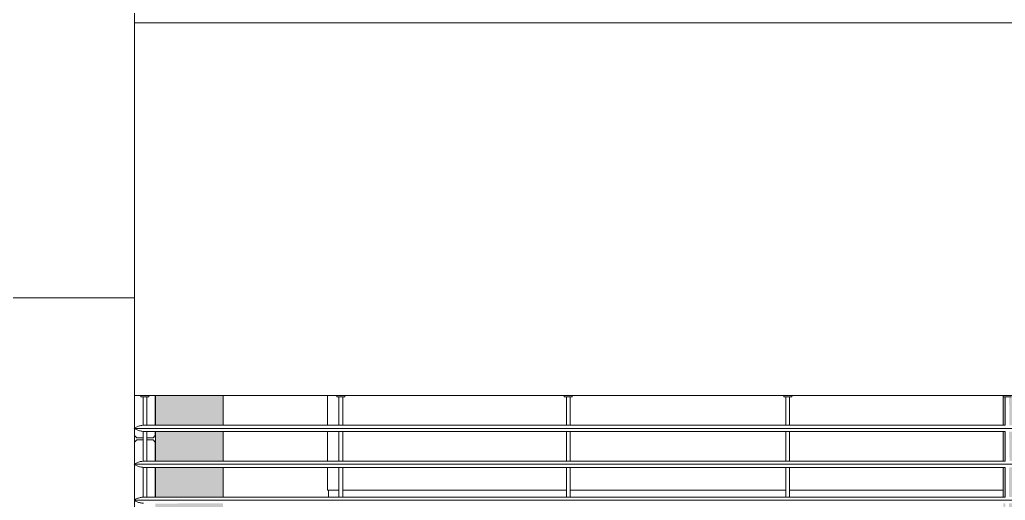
# Model space of a CAD drawing. Header units: metres. Extents: x -199 to 506, y -5 to 23.
# Drawn here: x -195.85 to -189.19, y 2.63 to 5.88 of the extents above; entities that cross this region are included whole.
import ezdxf

# ---------------------------------------------------------------- set-up
doc = ezdxf.new("R2010")
doc.units = ezdxf.units.M
doc.linetypes.add('01_Grid', pattern=[1.74, 1.2, -0.27, 0, -0.27])
for name, color, linetype, lineweight in [('03EJES-1', 1, '01_Grid', 5), ('06MUR', 8, 'Continuous', 9), ('06MUREXT', 92, 'Continuous', 9), ('26VENT', 144, 'Continuous', 5), ('54ESTRUCTURA', 1, 'Continuous', 9), ('54ESTRUCTURA-1', 152, 'Continuous', 9), ('70LINEA', 1, 'Continuous', 13)]:
    doc.layers.add(name, color=color, linetype=linetype, lineweight=lineweight)

# ---------------------------------------------------------------- blocks, each defined once
blk = doc.blocks.new('Solar Shade-Aluminium-01 - Solar Shade-Aluminium-01-7044055-600rNorthElevEjeA Paint')
at = {"layer": '06MUR'}
for p, q in [((-195.0281, 3.332), (-195.0281, 3.34)), ((-194.9742, 3.332), (-195.0281, 3.332)), ((-195.0139, 3.332), (-195.0139, 3.1394)), ((-195.0139, 3.332), (-195.0139, 3.1394)), ((-194.9885, 3.14), (-194.9885, 3.332)), ((-194.9742, 3.34), (-194.9742, 3.332)), ((-193.7052, 3.332), (-193.7052, 3.34)), ((-193.6512, 3.332), (-193.7052, 3.332)), ((-193.6909, 3.332), (-193.6909, 3.14)), ((-193.6655, 3.14), (-193.6655, 3.332)), ((-193.6512, 3.34), (-193.6512, 3.332)), ((-192.1694, 3.332), (-192.1694, 3.34)), ((-192.1154, 3.332), (-192.1694, 3.332)), ((-192.1551, 3.332), (-192.1551, 3.14)), ((-192.1297, 3.14), (-192.1297, 3.332)), ((-192.1154, 3.34), (-192.1154, 3.332)), ((-190.6872, 3.332), (-190.6872, 3.34)), ((-190.6332, 3.332), (-190.6872, 3.332)), ((-190.6729, 3.332), (-190.6729, 3.14)), ((-190.6475, 3.14), (-190.6475, 3.332)), ((-190.6332, 3.34), (-190.6332, 3.332)), ((-189.2049, 3.332), (-189.2049, 3.34)), ((-189.151, 3.332), (-189.2049, 3.332)), ((-189.1906, 3.332), (-189.1906, 3.14)), ((-193.6909, 3.14), (-194.9885, 3.14)), ((-192.1551, 3.14), (-193.6655, 3.14)), ((-190.6729, 3.14), (-192.1297, 3.14)), ((-189.1906, 3.14), (-190.6475, 3.14)), ((-195.0751, 3.1187), (-183.219, 3.1187)), ((-195.0139, 3.0979), (-195.0139, 2.8968)), ((-194.9885, 3.0974), (-193.6909, 3.0974)), ((-194.9885, 2.8974), (-194.9885, 3.0974)), ((-193.6909, 3.0974), (-193.6909, 2.8974)), ((-193.6655, 3.0974), (-192.1551, 3.0974)), ((-193.6655, 2.8974), (-193.6655, 3.0974)), ((-192.1551, 3.0974), (-192.1551, 2.8974)), ((-192.1297, 3.0974), (-190.6729, 3.0974)), ((-192.1297, 2.8974), (-192.1297, 3.0974)), ((-190.6729, 3.0974), (-190.6729, 2.8974)), ((-190.6475, 3.0974), (-189.1906, 3.0974)), ((-190.6475, 2.8974), (-190.6475, 3.0974)), ((-189.1906, 3.0974), (-189.1906, 2.8974)), ((-195.0751, 2.876), (-183.219, 2.876)), ((-193.6909, 2.8974), (-194.9885, 2.8974)), ((-192.1551, 2.8974), (-193.6655, 2.8974)), ((-190.6729, 2.8974), (-192.1297, 2.8974)), ((-189.1906, 2.8974), (-190.6475, 2.8974)), ((-195.0139, 2.8553), (-195.0139, 2.6542)), ((-194.9885, 2.8547), (-193.6909, 2.8547)), ((-194.9885, 2.6547), (-194.9885, 2.8547)), ((-193.6909, 2.8547), (-193.6909, 2.6547)), ((-193.6655, 2.8547), (-192.1551, 2.8547)), ((-193.6655, 2.6547), (-193.6655, 2.8547)), ((-192.1551, 2.8547), (-192.1551, 2.6547)), ((-192.1297, 2.8547), (-190.6729, 2.8547)), ((-192.1297, 2.6547), (-192.1297, 2.8547)), ((-190.6729, 2.8547), (-190.6729, 2.6547)), ((-190.6475, 2.8547), (-189.1906, 2.8547)), ((-190.6475, 2.6547), (-190.6475, 2.8547)), ((-189.1906, 2.8547), (-189.1906, 2.6547)), ((-195.0751, 2.6334), (-183.219, 2.6334)), ((-193.6909, 2.6547), (-194.9885, 2.6547)), ((-192.1551, 2.6547), (-193.6655, 2.6547)), ((-190.6729, 2.6547), (-192.1297, 2.6547)), ((-189.1906, 2.6547), (-190.6475, 2.6547))]:
    blk.add_line(p, q, dxfattribs=at)
for points in [[(-195.0101, 3.1397), (-195.0178, 3.1392), (-195.0329, 3.137), (-195.055, 3.1299), (-195.0686, 3.1228), (-195.0751, 3.1187)], [(-195.0139, 3.1394), (-195.0138, 3.1394), (-195.0137, 3.1394), (-195.0135, 3.1395)], [(-195.0021, 3.1394), (-195.0031, 3.1394), (-195.0051, 3.1395), (-195.0079, 3.1396), (-195.0094, 3.1397), (-195.0101, 3.1397)], [(-195.0751, 3.1187), (-195.0686, 3.1146), (-195.055, 3.1075), (-195.0329, 3.1004), (-195.0178, 3.0982), (-195.0101, 3.0977)], [(-195.0101, 3.0977), (-195.0094, 3.0977), (-195.0079, 3.0978), (-195.0051, 3.0979), (-195.0031, 3.0979), (-195.0021, 3.0979)], [(-195.0101, 2.8971), (-195.0178, 2.8966), (-195.0329, 2.8943), (-195.055, 2.8872), (-195.0686, 2.8801), (-195.0751, 2.876)], [(-195.0751, 2.876), (-195.0686, 2.872), (-195.055, 2.8649), (-195.0329, 2.8578), (-195.0178, 2.8555), (-195.0101, 2.855)], [(-195.0021, 2.8968), (-195.0031, 2.8968), (-195.0051, 2.8968), (-195.0079, 2.8969), (-195.0094, 2.897), (-195.0101, 2.8971)], [(-195.0101, 2.855), (-195.0094, 2.8551), (-195.0079, 2.8552), (-195.0051, 2.8553), (-195.0031, 2.8553), (-195.0021, 2.8553)], [(-195.0101, 2.6544), (-195.0178, 2.6539), (-195.0329, 2.6517), (-195.055, 2.6446), (-195.0686, 2.6375), (-195.0751, 2.6334)], [(-195.0751, 2.6334), (-195.0686, 2.6293), (-195.055, 2.6222), (-195.0329, 2.6151), (-195.0178, 2.6129), (-195.0101, 2.6124)], [(-195.0021, 2.6542), (-195.0031, 2.6542), (-195.0051, 2.6542), (-195.0079, 2.6543), (-195.0094, 2.6544), (-195.0101, 2.6544)]]:
    blk.add_open_spline(points, degree=3, dxfattribs=at)
for points, knots in [([(-195.0101, 3.1397), (-195.0113, 3.1396), (-195.0127, 3.1395), (-195.0134, 3.1395), (-195.0136, 3.1394)], [0, 0, 0, 0, 0.5, 0.75, 0.75, 0.75, 0.75]), ([(-194.9885, 3.14), (-194.9885, 3.14), (-194.9887, 3.14), (-194.9897, 3.1399), (-194.9914, 3.1398), (-194.9943, 3.1396), (-194.9972, 3.1395), (-194.9992, 3.1394)], [0, 0, 0, 0, 0.1, 0.2, 0.3, 0.4, 0.6, 0.6, 0.6, 0.6]), ([(-193.6655, 3.14), (-193.6655, 3.14), (-193.6659, 3.14), (-193.6671, 3.1399), (-193.6684, 3.1398), (-193.67, 3.1397), (-193.6718, 3.1396), (-193.6738, 3.1395), (-193.6761, 3.1394), (-193.6783, 3.1394), (-193.6801, 3.1394), (-193.6819, 3.1395), (-193.6841, 3.1395), (-193.6864, 3.1397), (-193.6883, 3.1398), (-193.6903, 3.1399), (-193.6909, 3.14), (-193.6909, 3.14)], [0, 0, 0, 0, 0.111111, 0.166667, 0.222222, 0.277778, 0.333333, 0.388889, 0.444444, 0.513889, 0.548611, 0.583333, 0.652778, 0.722222, 0.791667, 0.861111, 1, 1, 1, 1]), ([(-192.1297, 3.14), (-192.1297, 3.14), (-192.1301, 3.14), (-192.1314, 3.1399), (-192.1326, 3.1398), (-192.1342, 3.1397), (-192.136, 3.1396), (-192.1381, 3.1395), (-192.1404, 3.1394), (-192.1425, 3.1394), (-192.1444, 3.1394), (-192.1462, 3.1395), (-192.1484, 3.1395), (-192.1506, 3.1397), (-192.1526, 3.1398), (-192.1545, 3.1399), (-192.1551, 3.14), (-192.1551, 3.14)], [0, 0, 0, 0, 0.111111, 0.166667, 0.222222, 0.277778, 0.333333, 0.388889, 0.444444, 0.513889, 0.548611, 0.583333, 0.652778, 0.722222, 0.791667, 0.861111, 1, 1, 1, 1]), ([(-190.6475, 3.14), (-190.6475, 3.14), (-190.6479, 3.14), (-190.6491, 3.1399), (-190.6504, 3.1398), (-190.652, 3.1397), (-190.6538, 3.1396), (-190.6558, 3.1395), (-190.6581, 3.1394), (-190.6603, 3.1394), (-190.6621, 3.1394), (-190.6639, 3.1395), (-190.6661, 3.1395), (-190.6684, 3.1397), (-190.6703, 3.1398), (-190.6723, 3.1399), (-190.6729, 3.14), (-190.6729, 3.14)], [0, 0, 0, 0, 0.111111, 0.166667, 0.222222, 0.277778, 0.333333, 0.388889, 0.444444, 0.513889, 0.548611, 0.583333, 0.652778, 0.722222, 0.791667, 0.861111, 1, 1, 1, 1]), ([(-195.0136, 3.0979), (-195.0134, 3.0979), (-195.0127, 3.0978), (-195.0113, 3.0977), (-195.0101, 3.0977)], [0.25, 0.25, 0.25, 0.25, 0.5, 1, 1, 1, 1]), ([(-194.9992, 3.0979), (-194.9972, 3.0979), (-194.9934, 3.0978), (-194.9901, 3.0975), (-194.9887, 3.0974), (-194.9885, 3.0974), (-194.9885, 3.0974)], [0.4, 0.4, 0.4, 0.4, 0.6, 0.8, 0.9, 1, 1, 1, 1]), ([(-193.6909, 3.0974), (-193.6909, 3.0974), (-193.6907, 3.0974), (-193.6902, 3.0974), (-193.6892, 3.0975), (-193.6879, 3.0976), (-193.6864, 3.0977), (-193.6846, 3.0978), (-193.6825, 3.0979), (-193.6802, 3.0979), (-193.6781, 3.098), (-193.6762, 3.0979), (-193.6744, 3.0979), (-193.6722, 3.0978), (-193.6699, 3.0977), (-193.668, 3.0976), (-193.6661, 3.0974), (-193.6655, 3.0974), (-193.6655, 3.0974)], [0, 0, 0, 0, 0.055556, 0.111111, 0.166667, 0.222222, 0.277778, 0.333333, 0.388889, 0.444444, 0.513889, 0.548611, 0.583333, 0.652778, 0.722222, 0.791667, 0.861111, 1, 1, 1, 1]), ([(-192.1551, 3.0974), (-192.1551, 3.0974), (-192.155, 3.0974), (-192.1544, 3.0974), (-192.1535, 3.0975), (-192.1522, 3.0976), (-192.1506, 3.0977), (-192.1488, 3.0978), (-192.1468, 3.0979), (-192.1445, 3.0979), (-192.1423, 3.098), (-192.1405, 3.0979), (-192.1387, 3.0979), (-192.1365, 3.0978), (-192.1342, 3.0977), (-192.1323, 3.0976), (-192.1303, 3.0974), (-192.1297, 3.0974), (-192.1297, 3.0974)], [0, 0, 0, 0, 0.055556, 0.111111, 0.166667, 0.222222, 0.277778, 0.333333, 0.388889, 0.444444, 0.513889, 0.548611, 0.583333, 0.652778, 0.722222, 0.791667, 0.861111, 1, 1, 1, 1]), ([(-190.6729, 3.0974), (-190.6729, 3.0974), (-190.6727, 3.0974), (-190.6722, 3.0974), (-190.6712, 3.0975), (-190.67, 3.0976), (-190.6684, 3.0977), (-190.6666, 3.0978), (-190.6645, 3.0979), (-190.6622, 3.0979), (-190.6601, 3.098), (-190.6582, 3.0979), (-190.6565, 3.0979), (-190.6543, 3.0978), (-190.652, 3.0977), (-190.65, 3.0976), (-190.6481, 3.0974), (-190.6475, 3.0974), (-190.6475, 3.0974)], [0, 0, 0, 0, 0.055556, 0.111111, 0.166667, 0.222222, 0.277778, 0.333333, 0.388889, 0.444444, 0.513889, 0.548611, 0.583333, 0.652778, 0.722222, 0.791667, 0.861111, 1, 1, 1, 1]), ([(-195.0101, 2.8971), (-195.0113, 2.897), (-195.0127, 2.8969), (-195.0134, 2.8968), (-195.0136, 2.8968)], [0, 0, 0, 0, 0.5, 0.75, 0.75, 0.75, 0.75]), ([(-194.9885, 2.8974), (-194.9885, 2.8974), (-194.9887, 2.8973), (-194.9897, 2.8973), (-194.9914, 2.8971), (-194.9943, 2.8969), (-194.9972, 2.8968), (-194.9992, 2.8968)], [0, 0, 0, 0, 0.1, 0.2, 0.3, 0.4, 0.6, 0.6, 0.6, 0.6]), ([(-193.6655, 2.8974), (-193.6655, 2.8974), (-193.6659, 2.8973), (-193.6671, 2.8972), (-193.6684, 2.8971), (-193.67, 2.897), (-193.6718, 2.8969), (-193.6738, 2.8968), (-193.6761, 2.8968), (-193.6783, 2.8968), (-193.6801, 2.8968), (-193.6819, 2.8968), (-193.6841, 2.8969), (-193.6864, 2.897), (-193.6883, 2.8972), (-193.6903, 2.8973), (-193.6909, 2.8974), (-193.6909, 2.8974)], [0, 0, 0, 0, 0.111111, 0.166667, 0.222222, 0.277778, 0.333333, 0.388889, 0.444444, 0.513889, 0.548611, 0.583333, 0.652778, 0.722222, 0.791667, 0.861111, 1, 1, 1, 1]), ([(-192.1297, 2.8974), (-192.1297, 2.8974), (-192.1301, 2.8973), (-192.1314, 2.8972), (-192.1326, 2.8971), (-192.1342, 2.897), (-192.136, 2.8969), (-192.1381, 2.8968), (-192.1404, 2.8968), (-192.1425, 2.8968), (-192.1444, 2.8968), (-192.1462, 2.8968), (-192.1484, 2.8969), (-192.1506, 2.897), (-192.1526, 2.8972), (-192.1545, 2.8973), (-192.1551, 2.8974), (-192.1551, 2.8974)], [0, 0, 0, 0, 0.111111, 0.166667, 0.222222, 0.277778, 0.333333, 0.388889, 0.444444, 0.513889, 0.548611, 0.583333, 0.652778, 0.722222, 0.791667, 0.861111, 1, 1, 1, 1]), ([(-190.6475, 2.8974), (-190.6475, 2.8974), (-190.6479, 2.8973), (-190.6491, 2.8972), (-190.6504, 2.8971), (-190.652, 2.897), (-190.6538, 2.8969), (-190.6558, 2.8968), (-190.6581, 2.8968), (-190.6603, 2.8968), (-190.6621, 2.8968), (-190.6639, 2.8968), (-190.6661, 2.8969), (-190.6684, 2.897), (-190.6703, 2.8972), (-190.6723, 2.8973), (-190.6729, 2.8974), (-190.6729, 2.8974)], [0, 0, 0, 0, 0.111111, 0.166667, 0.222222, 0.277778, 0.333333, 0.388889, 0.444444, 0.513889, 0.548611, 0.583333, 0.652778, 0.722222, 0.791667, 0.861111, 1, 1, 1, 1]), ([(-195.0136, 2.8553), (-195.0134, 2.8553), (-195.0127, 2.8552), (-195.0113, 2.8551), (-195.0101, 2.855)], [0.25, 0.25, 0.25, 0.25, 0.5, 1, 1, 1, 1]), ([(-194.9992, 2.8553), (-194.9972, 2.8553), (-194.9934, 2.8551), (-194.9901, 2.8549), (-194.9887, 2.8548), (-194.9885, 2.8547), (-194.9885, 2.8547)], [0.4, 0.4, 0.4, 0.4, 0.6, 0.8, 0.9, 1, 1, 1, 1]), ([(-193.6909, 2.8547), (-193.6909, 2.8547), (-193.6907, 2.8547), (-193.6902, 2.8548), (-193.6892, 2.8549), (-193.6879, 2.855), (-193.6864, 2.8551), (-193.6846, 2.8552), (-193.6825, 2.8552), (-193.6802, 2.8553), (-193.6781, 2.8553), (-193.6762, 2.8553), (-193.6744, 2.8553), (-193.6722, 2.8552), (-193.6699, 2.8551), (-193.668, 2.8549), (-193.6661, 2.8548), (-193.6655, 2.8547), (-193.6655, 2.8547)], [0, 0, 0, 0, 0.055556, 0.111111, 0.166667, 0.222222, 0.277778, 0.333333, 0.388889, 0.444444, 0.513889, 0.548611, 0.583333, 0.652778, 0.722222, 0.791667, 0.861111, 1, 1, 1, 1]), ([(-192.1551, 2.8547), (-192.1551, 2.8547), (-192.155, 2.8547), (-192.1544, 2.8548), (-192.1535, 2.8549), (-192.1522, 2.855), (-192.1506, 2.8551), (-192.1488, 2.8552), (-192.1468, 2.8552), (-192.1445, 2.8553), (-192.1423, 2.8553), (-192.1405, 2.8553), (-192.1387, 2.8553), (-192.1365, 2.8552), (-192.1342, 2.8551), (-192.1323, 2.8549), (-192.1303, 2.8548), (-192.1297, 2.8547), (-192.1297, 2.8547)], [0, 0, 0, 0, 0.055556, 0.111111, 0.166667, 0.222222, 0.277778, 0.333333, 0.388889, 0.444444, 0.513889, 0.548611, 0.583333, 0.652778, 0.722222, 0.791667, 0.861111, 1, 1, 1, 1]), ([(-190.6729, 2.8547), (-190.6729, 2.8547), (-190.6727, 2.8547), (-190.6722, 2.8548), (-190.6712, 2.8549), (-190.67, 2.855), (-190.6684, 2.8551), (-190.6666, 2.8552), (-190.6645, 2.8552), (-190.6622, 2.8553), (-190.6601, 2.8553), (-190.6582, 2.8553), (-190.6565, 2.8553), (-190.6543, 2.8552), (-190.652, 2.8551), (-190.65, 2.8549), (-190.6481, 2.8548), (-190.6475, 2.8547), (-190.6475, 2.8547)], [0, 0, 0, 0, 0.055556, 0.111111, 0.166667, 0.222222, 0.277778, 0.333333, 0.388889, 0.444444, 0.513889, 0.548611, 0.583333, 0.652778, 0.722222, 0.791667, 0.861111, 1, 1, 1, 1]), ([(-195.0101, 2.6544), (-195.0113, 2.6544), (-195.0127, 2.6543), (-195.0134, 2.6542), (-195.0136, 2.6542)], [0, 0, 0, 0, 0.5, 0.75, 0.75, 0.75, 0.75]), ([(-194.9885, 2.6547), (-194.9885, 2.6547), (-194.9887, 2.6547), (-194.9897, 2.6546), (-194.9914, 2.6545), (-194.9943, 2.6543), (-194.9972, 2.6542), (-194.9992, 2.6542)], [0, 0, 0, 0, 0.1, 0.2, 0.3, 0.4, 0.6, 0.6, 0.6, 0.6]), ([(-193.6655, 2.6547), (-193.6655, 2.6547), (-193.6659, 2.6547), (-193.6671, 2.6546), (-193.6684, 2.6545), (-193.67, 2.6544), (-193.6718, 2.6543), (-193.6738, 2.6542), (-193.6761, 2.6542), (-193.6783, 2.6541), (-193.6801, 2.6542), (-193.6819, 2.6542), (-193.6841, 2.6543), (-193.6864, 2.6544), (-193.6883, 2.6545), (-193.6903, 2.6547), (-193.6909, 2.6547), (-193.6909, 2.6547)], [0, 0, 0, 0, 0.111111, 0.166667, 0.222222, 0.277778, 0.333333, 0.388889, 0.444444, 0.513889, 0.548611, 0.583333, 0.652778, 0.722222, 0.791667, 0.861111, 1, 1, 1, 1]), ([(-192.1297, 2.6547), (-192.1297, 2.6547), (-192.1301, 2.6547), (-192.1314, 2.6546), (-192.1326, 2.6545), (-192.1342, 2.6544), (-192.136, 2.6543), (-192.1381, 2.6542), (-192.1404, 2.6542), (-192.1425, 2.6541), (-192.1444, 2.6542), (-192.1462, 2.6542), (-192.1484, 2.6543), (-192.1506, 2.6544), (-192.1526, 2.6545), (-192.1545, 2.6547), (-192.1551, 2.6547), (-192.1551, 2.6547)], [0, 0, 0, 0, 0.111111, 0.166667, 0.222222, 0.277778, 0.333333, 0.388889, 0.444444, 0.513889, 0.548611, 0.583333, 0.652778, 0.722222, 0.791667, 0.861111, 1, 1, 1, 1]), ([(-190.6475, 2.6547), (-190.6475, 2.6547), (-190.6479, 2.6547), (-190.6491, 2.6546), (-190.6504, 2.6545), (-190.652, 2.6544), (-190.6538, 2.6543), (-190.6558, 2.6542), (-190.6581, 2.6542), (-190.6603, 2.6541), (-190.6621, 2.6542), (-190.6639, 2.6542), (-190.6661, 2.6543), (-190.6684, 2.6544), (-190.6703, 2.6545), (-190.6723, 2.6547), (-190.6729, 2.6547), (-190.6729, 2.6547)], [0, 0, 0, 0, 0.111111, 0.166667, 0.222222, 0.277778, 0.333333, 0.388889, 0.444444, 0.513889, 0.548611, 0.583333, 0.652778, 0.722222, 0.791667, 0.861111, 1, 1, 1, 1])]:
    blk.add_open_spline(points, degree=3, knots=knots, dxfattribs=at)
blk = doc.blocks.new('Rectangular Mullion - 60x167-7715939-600rNorthElevEjeA Paint')
at = {"layer": '26VENT'}
blk.add_line((-193.7617, 2.6541), (-193.7617, 2.7), dxfattribs=at)

msp = doc.modelspace()

# ---------------------------------------------------------------- hatches: boundary and pattern name
at = {"layer": '54ESTRUCTURA-1'}
h = msp.add_hatch(color=256, dxfattribs=at)
h.paths.add_polyline_path([(-194.8804, 0), (-194.7017, 0), (-194.7017, 2.3695), (-194.9303, 2.3681), (-194.9303, 0), (-194.888, 0)])
h.paths.add_polyline_path([(-194.9303, 2.4121), (-194.7017, 2.4121), (-194.7017, 2.6121), (-194.9303, 2.6088), (-194.9303, 2.4121)])
h.paths.add_polyline_path([(-194.9303, 2.6547), (-194.7017, 2.6547), (-194.7017, 2.8548), (-194.9303, 2.8534), (-194.9303, 2.6547)])
h.paths.add_polyline_path([(-194.9303, 2.8973), (-194.7017, 2.8974), (-194.7017, 3.0974), (-194.9303, 3.096), (-194.9303, 2.8974)])
h.paths.add_polyline_path([(-194.9303, 3.14), (-194.7017, 3.14), (-194.7017, 3.34), (-194.9303, 3.34), (-194.9303, 3.14)])
h = msp.add_hatch(color=256, dxfattribs=at)
h.paths.add_polyline_path([(-194.523, 0), (-194.4731, 0), (-194.4743, 2.3695), (-194.7017, 2.3695), (-194.7017, 0), (-194.5592, 0)])
h.paths.add_polyline_path([(-194.7017, 2.4121), (-194.4731, 2.4121), (-194.4745, 2.6121), (-194.7017, 2.6121), (-194.7017, 2.4121)])
h.paths.add_polyline_path([(-194.7017, 2.6547), (-194.4731, 2.6547), (-194.4746, 2.8548), (-194.7017, 2.8547), (-194.7017, 2.6547)])
h.paths.add_polyline_path([(-194.7017, 2.8973), (-194.4731, 2.8974), (-194.4747, 3.0974), (-194.7017, 3.0974), (-194.7017, 2.8974)])
h.paths.add_polyline_path([(-194.7017, 3.14), (-194.4731, 3.14), (-194.4748, 3.34), (-194.7017, 3.34), (-194.7017, 3.14)])
h = msp.add_hatch(color=256, dxfattribs=at)
h.paths.add_polyline_path([(-189.1341, 0), (-188.976, 0), (-188.976, 2.3695), (-189.2046, 2.3695), (-189.2043, 0.6064), (-189.1928, 0.6028), (-189.1818, 0.5919), (-189.1778, 0.5742), (-189.1786, 0.172), (-189.1822, 0.1642), (-189.2046, 0.147), (-189.2046, 0), (-189.1547, 0)])
h.paths.add_polyline_path([(-189.2046, 0.3155), (-189.1962, 0.3205), (-189.2003, 0.3201), (-189.2046, 0.3159)])
h.paths.add_polyline_path([(-189.1912, 0.5793), (-189.1989, 0.5902), (-189.196, 0.5842), (-189.1932, 0.5813)])
h.paths.add_polyline_path([(-189.1652, 2.4121), (-188.976, 2.4121), (-188.976, 2.6121), (-189.1652, 2.6121), (-189.1652, 2.4747)])
h.paths.add_polyline_path([(-189.1906, 2.4121), (-189.1906, 2.6121), (-189.2046, 2.6121), (-189.2034, 2.4121), (-189.1989, 2.4121)])
h.paths.add_polyline_path([(-189.1272, 2.6547), (-188.976, 2.6547), (-188.976, 2.8547), (-189.1652, 2.8547), (-189.1652, 2.6547), (-189.1341, 2.6547)])
h.paths.add_polyline_path([(-189.2032, 2.6547), (-189.1906, 2.6547), (-189.1906, 2.8547), (-189.2046, 2.8547), (-189.2046, 2.6547)])
h.paths.add_polyline_path([(-189.128, 2.8974), (-188.976, 2.8974), (-188.976, 3.0974), (-189.1652, 3.0974), (-189.1619, 2.8974), (-189.1341, 2.8974)])
h.paths.add_polyline_path([(-189.1906, 2.8974), (-189.1906, 3.0974), (-189.2046, 3.0974), (-189.2031, 2.8974), (-189.1989, 2.8974)])
h.paths.add_polyline_path([(-189.1288, 3.14), (-188.976, 3.14), (-188.976, 3.34), (-189.151, 3.34), (-189.151, 3.332), (-189.1652, 3.332), (-189.1625, 3.14), (-189.1341, 3.14)])
h.paths.add_polyline_path([(-189.1906, 3.14), (-189.1906, 3.332), (-189.2046, 3.332), (-189.203, 3.14), (-189.1989, 3.14)])

# ---------------------------------------------------------------- linework, layer by layer
at = {"layer": '03EJES-1'}
msp.add_line((-195.072, -1.8192), (-195.072, 20.1698), dxfattribs=at)
at = {"layer": '06MUREXT'}
for p, q in [((-195.072, 13), (-195.072, 3.1203)), ((-195.072, 4), (-198.572, 4)), ((-195.072, 3.34), (-183.219, 3.34)), ((-193.7681, 3.1393), (-193.7681, 3.34)), ((-195.072, 2.8777), (-195.072, 3.1171)), ((-193.7681, 2.8967), (-193.7681, 3.098)), ((-195.072, 2.635), (-195.072, 2.8744)), ((-193.7681, 2.7), (-193.7681, 2.8554)), ((-193.6901, 2.7), (-193.7681, 2.7)), ((-193.6667, 2.7), (-192.1544, 2.7)), ((-192.131, 2.7), (-190.6733, 2.7)), ((-190.6488, 2.7), (-189.2046, 2.7))]:
    msp.add_line(p, q, dxfattribs=at)
at = {"layer": '54ESTRUCTURA'}
for p, q in [((-194.9303, 3.34), (-194.9303, 3.1388)), ((-194.4731, 3.1381), (-194.4731, 3.34)), ((-189.2046, 3.332), (-189.2046, 3.1394)), ((-194.9303, 3.0986), (-194.9303, 2.8961)), ((-194.4731, 2.8954), (-194.4731, 3.0993)), ((-189.2046, 3.0979), (-189.2046, 2.8968)), ((-194.9303, 2.856), (-194.9303, 2.6535)), ((-194.4731, 2.6528), (-194.4731, 2.8567)), ((-189.2046, 2.8553), (-189.2046, 2.6542))]:
    msp.add_line(p, q, dxfattribs=at)
at = {"layer": '70LINEA'}
for p, q in [((-195.072, 5.8583), (-188.9977, 5.8583)), ((-195.072, 5.8583), (-195.072, 3.34)), ((-195.072, 3.34), (-195.072, 3.1203)), ((-195.072, 3.34), (-188.9977, 3.34)), ((-195.071, 3.34), (-195.071, 3.1208)), ((-195.071, 3.34), (-195.071, 3.1208)), ((-194.9313, 3.34), (-194.9313, 3.1388)), ((-194.9313, 3.34), (-194.9313, 3.1388)), ((-195.072, 3.1171), (-195.072, 3.0697)), ((-195.071, 3.0697), (-195.072, 3.0697)), ((-195.071, 3.1165), (-195.071, 3.0697)), ((-195.071, 3.1165), (-195.071, 3.0697)), ((-195.071, 3.0697), (-195.0557, 3.0544)), ((-194.9466, 3.0544), (-194.9313, 3.0697)), ((-194.9313, 3.0986), (-194.9313, 3.0697)), ((-194.9313, 3.0986), (-194.9313, 3.0697)), ((-194.9303, 3.0697), (-194.9313, 3.0697)), ((-195.072, 3.0263), (-195.071, 3.0263)), ((-195.072, 2.8777), (-195.072, 3.0263)), ((-195.0557, 3.0417), (-195.071, 3.0263)), ((-195.071, 2.8782), (-195.071, 3.0263)), ((-195.071, 3.0263), (-195.071, 2.8782)), ((-195.0557, 3.0544), (-195.016, 3.0544)), ((-195.016, 3.0417), (-195.0557, 3.0417)), ((-194.9888, 3.0544), (-194.9466, 3.0544)), ((-194.9466, 3.0417), (-194.9888, 3.0417)), ((-194.9313, 3.0263), (-194.9466, 3.0417)), ((-194.9313, 3.0263), (-194.9313, 2.8961)), ((-194.9313, 3.0263), (-194.9303, 3.0263)), ((-194.9313, 2.8961), (-194.9313, 3.0263)), ((-195.072, 2.635), (-195.072, 2.8744)), ((-195.071, 2.6356), (-195.071, 2.8739)), ((-195.071, 2.8739), (-195.071, 2.6356)), ((-194.9313, 2.856), (-194.9313, 2.6535)), ((-194.9313, 2.6535), (-194.9313, 2.856))]:
    msp.add_line(p, q, dxfattribs=at)

# ---------------------------------------------------------------- block references
at = {"layer": '06MUR'}
msp.add_blockref('Solar Shade-Aluminium-01 - Solar Shade-Aluminium-01-7044055-600rNorthElevEjeA Paint', (0, 0), dxfattribs=at)
at = {"layer": '26VENT'}
msp.add_blockref('Rectangular Mullion - 60x167-7715939-600rNorthElevEjeA Paint', (0, 0), dxfattribs=at)

doc.saveas('drawing.dxf')
